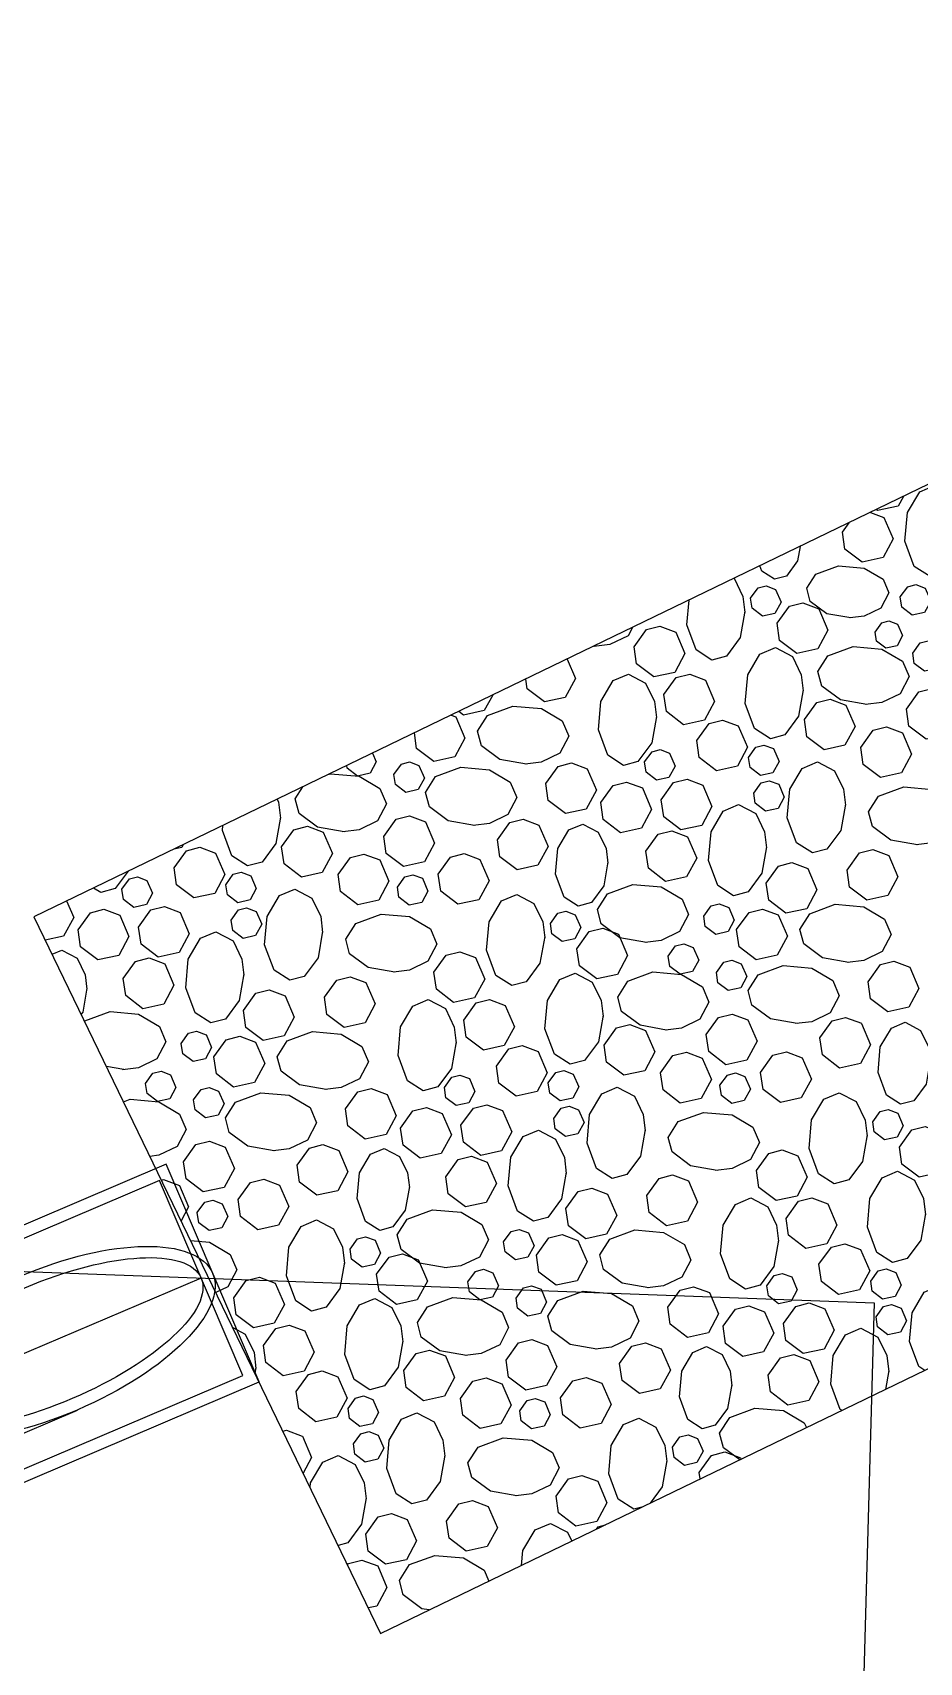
# Model space of a CAD drawing. Header units: inches. Extents: x 3312 to 5850, y 7905 to 11961.
# Drawn here: x 5728.07 to 5739.2, y 11289.6 to 11310.08 of the extents above; entities that cross this region are included whole.
import ezdxf

# ---------------------------------------------------------------- set-up
doc = ezdxf.new("R2010")
doc.units = ezdxf.units.IN
doc.header["$LTSCALE"] = 80
doc.header["$MEASUREMENT"] = 0
doc.linetypes.add('CENTER2', pattern=[1.125, 0.75, -0.125, 0.125, -0.125])
doc.linetypes.add('PHANTOM2', pattern=[1.25, 0.625, -0.125, 0.125, -0.125, 0.125, -0.125])
for name, color, linetype in [('BNDY', 7, 'PHANTOM2'), ('LOTLINE', 7, 'Continuous'), ('PAVING', 7, 'Continuous'), ('STORM', 250, 'Continuous'), ('STORM CL', 7, 'CENTER2'), ('STORM INLET', 250, 'Continuous')]:
    doc.layers.add(name, color=color, linetype=linetype)

# ---------------------------------------------------------------- blocks, each defined once
blk = doc.blocks.new('riprap2')
at = {"layer": 'PAVING', "color": 1, "flags": 128}
blk.add_lwpolyline([(5767.186, 11311.991), (5762.832, 11320.994), (5744.827, 11312.286), (5749.181, 11303.284)], close=True, dxfattribs=at)
for points in [[(5755.747, 11317.567), (5755.681, 11317.446), (5755.419, 11317.389), (5755.403, 11317.401)], [(5756.494, 11317.177), (5756.436, 11316.844), (5756.263, 11316.61), (5756.08, 11316.562), (5755.883, 11316.688), (5755.765, 11317.006), (5755.797, 11317.364), (5755.951, 11317.625), (5756.144, 11317.707), (5756.358, 11317.594), (5756.47, 11317.363), (5756.494, 11317.162)], [(5755.333, 11317.367), (5755.501, 11317.304)], [(5755.501, 11317.304), (5755.617, 11317.036), (5755.49, 11316.799), (5755.227, 11316.741), (5755.01, 11316.906), (5754.98, 11317.12), (5755.064, 11317.237)], [(5754.448, 11316.939), (5754.416, 11316.756), (5754.276, 11316.567), (5754.128, 11316.528), (5753.968, 11316.63), (5753.944, 11316.695)], [(5753.621, 11316.539), (5753.731, 11316.312), (5753.756, 11316.111)], [(5755.086, 11316.04), (5754.786, 11316.093), (5754.577, 11316.248), (5754.533, 11316.413), (5754.647, 11316.591), (5754.932, 11316.697), (5755.255, 11316.668), (5755.49, 11316.529), (5755.564, 11316.356), (5755.462, 11316.163), (5755.254, 11316.062), (5755.073, 11316.04)], [(5754.141, 11316.4), (5754.21, 11316.239), (5754.133, 11316.097), (5753.976, 11316.063), (5753.846, 11316.162), (5753.827, 11316.29), (5753.92, 11316.419), (5754.022, 11316.445), (5754.141, 11316.4)], [(5756.02, 11316.414), (5756.089, 11316.253), (5756.013, 11316.111), (5755.855, 11316.077), (5755.725, 11316.176), (5755.707, 11316.304), (5755.8, 11316.433), (5755.901, 11316.459), (5756.02, 11316.414)], [(5753.755, 11316.126), (5753.697, 11315.793), (5753.524, 11315.56), (5753.341, 11315.511), (5753.144, 11315.638), (5753.026, 11315.955), (5753.054, 11316.264)], [(5754.683, 11316.157), (5754.798, 11315.888), (5754.67, 11315.652), (5754.408, 11315.594), (5754.191, 11315.759), (5754.161, 11315.973), (5754.316, 11316.188), (5754.484, 11316.231), (5754.682, 11316.157)], [(5752.346, 11315.922), (5752.29, 11315.816), (5752.059, 11315.705), (5751.857, 11315.68)], [(5752.887, 11315.862), (5753.002, 11315.594), (5752.875, 11315.357), (5752.613, 11315.3), (5752.396, 11315.465), (5752.365, 11315.678), (5752.52, 11315.894), (5752.689, 11315.937), (5752.887, 11315.862)], [(5755.672, 11315.963), (5755.734, 11315.818), (5755.666, 11315.691), (5755.524, 11315.66), (5755.407, 11315.749), (5755.39, 11315.864), (5755.474, 11315.98), (5755.565, 11316.004), (5755.672, 11315.963)], [(5751.872, 11315.68), (5751.853, 11315.684)], [(5756.177, 11315.707), (5756.246, 11315.546), (5756.17, 11315.404), (5756.012, 11315.37), (5755.882, 11315.468), (5755.864, 11315.597), (5755.957, 11315.726), (5756.058, 11315.752), (5756.177, 11315.707)], [(5751.522, 11315.524), (5751.627, 11315.279), (5751.5, 11315.043), (5751.237, 11314.985), (5751.02, 11315.15), (5751.003, 11315.273)], [(5754.489, 11315.138), (5754.43, 11314.805), (5754.258, 11314.572), (5754.075, 11314.524), (5753.877, 11314.65), (5753.759, 11314.967), (5753.791, 11315.326), (5753.945, 11315.587), (5754.138, 11315.669), (5754.353, 11315.556), (5754.464, 11315.325), (5754.489, 11315.123)], [(5755.287, 11314.953), (5754.954, 11315.011), (5754.721, 11315.184), (5754.672, 11315.367), (5754.799, 11315.564), (5755.116, 11315.682), (5755.474, 11315.65), (5755.736, 11315.496), (5755.817, 11315.303), (5755.705, 11315.089), (5755.474, 11314.977), (5755.272, 11314.952)], [(5752.644, 11314.804), (5752.586, 11314.471), (5752.413, 11314.238), (5752.23, 11314.189), (5752.033, 11314.316), (5751.915, 11314.633), (5751.946, 11314.992), (5752.101, 11315.253), (5752.294, 11315.335), (5752.508, 11315.222), (5752.62, 11314.991), (5752.644, 11314.789)], [(5753.26, 11315.261), (5753.375, 11314.993), (5753.248, 11314.757), (5752.985, 11314.699), (5752.769, 11314.864), (5752.738, 11315.077), (5752.893, 11315.293), (5753.062, 11315.336), (5753.26, 11315.261)], [(5750.588, 11315.072), (5750.483, 11314.878), (5750.221, 11314.82), (5750.161, 11314.866)], [(5756.307, 11315.079), (5756.423, 11314.811), (5756.295, 11314.574), (5756.033, 11314.517), (5755.816, 11314.682), (5755.785, 11314.895), (5755.941, 11315.111), (5756.109, 11315.154), (5756.307, 11315.079)], [(5751.012, 11314.204), (5750.679, 11314.262), (5750.446, 11314.435), (5750.397, 11314.618), (5750.524, 11314.815), (5750.841, 11314.933), (5751.2, 11314.901), (5751.461, 11314.747), (5751.543, 11314.554), (5751.43, 11314.34), (5751.199, 11314.228), (5750.997, 11314.204)], [(5755.024, 11314.947), (5755.139, 11314.679), (5755.012, 11314.442), (5754.749, 11314.384), (5754.532, 11314.549), (5754.502, 11314.763), (5754.657, 11314.978), (5754.825, 11315.021), (5755.024, 11314.947)], [(5750.124, 11314.799), (5750.24, 11314.531), (5750.113, 11314.294), (5749.85, 11314.237), (5749.633, 11314.402), (5749.605, 11314.597)], [(5750.068, 11314.82), (5750.124, 11314.799)], [(5753.673, 11314.684), (5753.788, 11314.416), (5753.661, 11314.179), (5753.398, 11314.121), (5753.181, 11314.286), (5753.151, 11314.5), (5753.306, 11314.716), (5753.474, 11314.758), (5753.673, 11314.684)], [(5755.733, 11314.599), (5755.848, 11314.33), (5755.721, 11314.094), (5755.458, 11314.036), (5755.242, 11314.201), (5755.211, 11314.415), (5755.366, 11314.63), (5755.535, 11314.673), (5755.733, 11314.598)], [(5749.078, 11314.342), (5749.126, 11314.231), (5749.049, 11314.089), (5748.892, 11314.054), (5748.762, 11314.153), (5748.757, 11314.187)], [(5752.809, 11314.341), (5752.879, 11314.18), (5752.802, 11314.038), (5752.645, 11314.004), (5752.515, 11314.103), (5752.496, 11314.231), (5752.59, 11314.36), (5752.69, 11314.386), (5752.809, 11314.341)], [(5754.114, 11314.399), (5754.184, 11314.238), (5754.107, 11314.096), (5753.95, 11314.062), (5753.82, 11314.161), (5753.801, 11314.289), (5753.894, 11314.418), (5753.995, 11314.444), (5754.114, 11314.399)], [(5748.52, 11314.072), (5748.552, 11314.084), (5748.911, 11314.052), (5749.172, 11313.898), (5749.254, 11313.705), (5749.141, 11313.49), (5748.91, 11313.379), (5748.708, 11313.354)], [(5749.661, 11314.187), (5749.73, 11314.026), (5749.654, 11313.884), (5749.496, 11313.849), (5749.366, 11313.948), (5749.348, 11314.076), (5749.441, 11314.205), (5749.542, 11314.231), (5749.661, 11314.187)], [(5750.36, 11313.435), (5750.027, 11313.494), (5749.794, 11313.666), (5749.746, 11313.849), (5749.872, 11314.047), (5750.189, 11314.164), (5750.548, 11314.132), (5750.809, 11313.978), (5750.891, 11313.785), (5750.778, 11313.571), (5750.547, 11313.459), (5750.345, 11313.435)], [(5751.776, 11314.145), (5751.891, 11313.877), (5751.763, 11313.64), (5751.501, 11313.582), (5751.284, 11313.747), (5751.254, 11313.961), (5751.409, 11314.176), (5751.577, 11314.219), (5751.775, 11314.145)], [(5755.017, 11313.703), (5754.959, 11313.37), (5754.786, 11313.137), (5754.603, 11313.088), (5754.405, 11313.215), (5754.288, 11313.531), (5754.319, 11313.89), (5754.474, 11314.151), (5754.667, 11314.233), (5754.881, 11314.12), (5754.992, 11313.889), (5755.017, 11313.688)], [(5748.723, 11313.354), (5748.39, 11313.413), (5748.157, 11313.586), (5748.109, 11313.769), (5748.205, 11313.92)], [(5752.468, 11313.905), (5752.584, 11313.636), (5752.456, 11313.399), (5752.194, 11313.342), (5751.977, 11313.507), (5751.946, 11313.721), (5752.101, 11313.936), (5752.27, 11313.979), (5752.468, 11313.905)], [(5753.227, 11313.94), (5753.342, 11313.672), (5753.215, 11313.435), (5752.952, 11313.378), (5752.736, 11313.543), (5752.705, 11313.756), (5752.86, 11313.972), (5753.029, 11314.015), (5753.226, 11313.94)], [(5754.181, 11313.951), (5754.25, 11313.79), (5754.174, 11313.648), (5754.016, 11313.614), (5753.886, 11313.712), (5753.868, 11313.841), (5753.961, 11313.97), (5754.062, 11313.996), (5754.181, 11313.951)], [(5755.921, 11313.19), (5755.588, 11313.248), (5755.356, 11313.421), (5755.307, 11313.604), (5755.434, 11313.801), (5755.75, 11313.919), (5756.109, 11313.887), (5756.37, 11313.733), (5756.452, 11313.54), (5756.339, 11313.326), (5756.108, 11313.214), (5755.906, 11313.19)], [(5747.883, 11313.763), (5747.9, 11313.727), (5747.925, 11313.525)], [(5754.028, 11313.166), (5753.969, 11312.833), (5753.796, 11312.6), (5753.614, 11312.551), (5753.416, 11312.678), (5753.298, 11312.995), (5753.33, 11313.353), (5753.484, 11313.615), (5753.677, 11313.697), (5753.892, 11313.584), (5754.003, 11313.353), (5754.028, 11313.151)], [(5747.925, 11313.54), (5747.866, 11313.207), (5747.694, 11312.974), (5747.511, 11312.925), (5747.313, 11313.052), (5747.196, 11313.369), (5747.201, 11313.434)], [(5749.743, 11313.481), (5749.859, 11313.213), (5749.731, 11312.976), (5749.469, 11312.918), (5749.252, 11313.083), (5749.222, 11313.297), (5749.377, 11313.513), (5749.545, 11313.555), (5749.743, 11313.481)], [(5751.169, 11313.439), (5751.285, 11313.171), (5751.157, 11312.934), (5750.895, 11312.876), (5750.678, 11313.041), (5750.648, 11313.255), (5750.803, 11313.47), (5750.971, 11313.513), (5751.169, 11313.439)], [(5752.034, 11312.975), (5751.982, 11312.675), (5751.827, 11312.465), (5751.662, 11312.422), (5751.484, 11312.535), (5751.378, 11312.82), (5751.406, 11313.143), (5751.546, 11313.378), (5751.719, 11313.452), (5751.912, 11313.35), (5752.013, 11313.143), (5752.035, 11312.961)], [(5748.46, 11313.349), (5748.575, 11313.08), (5748.448, 11312.844), (5748.186, 11312.786), (5747.969, 11312.951), (5747.938, 11313.165), (5748.093, 11313.38), (5748.261, 11313.423), (5748.46, 11313.349)], [(5753.034, 11313.293), (5753.15, 11313.025), (5753.023, 11312.788), (5752.76, 11312.731), (5752.543, 11312.896), (5752.513, 11313.109), (5752.668, 11313.325), (5752.836, 11313.367), (5753.034, 11313.293)], [(5746.703, 11313.193), (5746.684, 11313.158), (5746.586, 11313.137)], [(5747.109, 11313.086), (5747.224, 11312.817), (5747.097, 11312.581), (5746.834, 11312.523), (5746.618, 11312.688), (5746.587, 11312.902), (5746.742, 11313.117), (5746.911, 11313.16), (5747.108, 11313.086)], [(5749.169, 11313), (5749.285, 11312.732), (5749.157, 11312.495), (5748.895, 11312.438), (5748.678, 11312.603), (5748.647, 11312.816), (5748.802, 11313.032), (5748.971, 11313.075), (5749.169, 11313)], [(5750.426, 11313.006), (5750.542, 11312.737), (5750.414, 11312.501), (5750.151, 11312.443), (5749.935, 11312.608), (5749.904, 11312.822), (5750.059, 11313.037), (5750.228, 11313.08), (5750.426, 11313.006)], [(5755.561, 11313.057), (5755.676, 11312.789), (5755.549, 11312.552), (5755.286, 11312.495), (5755.07, 11312.66), (5755.039, 11312.873), (5755.194, 11313.089), (5755.362, 11313.131), (5755.561, 11313.057)], [(5746.012, 11312.859), (5745.849, 11312.64), (5745.666, 11312.591), (5745.577, 11312.648)], [(5747.55, 11312.801), (5747.62, 11312.64), (5747.543, 11312.498), (5747.386, 11312.463), (5747.256, 11312.562), (5747.237, 11312.69), (5747.331, 11312.82), (5747.431, 11312.846), (5747.55, 11312.801)], [(5754.545, 11312.893), (5754.66, 11312.624), (5754.533, 11312.388), (5754.27, 11312.33), (5754.054, 11312.495), (5754.023, 11312.708), (5754.178, 11312.924), (5754.346, 11312.967), (5754.544, 11312.893)], [(5746.246, 11312.743), (5746.315, 11312.582), (5746.239, 11312.44), (5746.081, 11312.405), (5745.951, 11312.504), (5745.933, 11312.632), (5746.026, 11312.762), (5746.127, 11312.788), (5746.245, 11312.743)], [(5748.453, 11312.104), (5748.395, 11311.771), (5748.222, 11311.538), (5748.039, 11311.49), (5747.842, 11311.616), (5747.724, 11311.933), (5747.756, 11312.292), (5747.91, 11312.553), (5748.103, 11312.635), (5748.317, 11312.522), (5748.429, 11312.291), (5748.453, 11312.089)], [(5749.706, 11312.771), (5749.775, 11312.61), (5749.699, 11312.468), (5749.541, 11312.433), (5749.411, 11312.532), (5749.393, 11312.66), (5749.486, 11312.789), (5749.587, 11312.815), (5749.706, 11312.771)], [(5752.518, 11311.965), (5752.185, 11312.023), (5751.952, 11312.196), (5751.903, 11312.379), (5752.03, 11312.576), (5752.347, 11312.694), (5752.706, 11312.663), (5752.967, 11312.508), (5753.049, 11312.315), (5752.936, 11312.101), (5752.705, 11311.989), (5752.503, 11311.964)], [(5745.238, 11312.485), (5745.328, 11312.278), (5745.2, 11312.042), (5744.97, 11311.991)], [(5746.663, 11312.342), (5746.778, 11312.074), (5746.651, 11311.837), (5746.388, 11311.78), (5746.172, 11311.944), (5746.141, 11312.158), (5746.296, 11312.373), (5746.465, 11312.416), (5746.663, 11312.342)], [(5751.241, 11312.037), (5751.182, 11311.704), (5751.01, 11311.471), (5750.827, 11311.423), (5750.629, 11311.549), (5750.512, 11311.866), (5750.543, 11312.225), (5750.698, 11312.486), (5750.89, 11312.568), (5751.105, 11312.455), (5751.216, 11312.223), (5751.241, 11312.022)], [(5753.553, 11312.404), (5753.622, 11312.242), (5753.546, 11312.101), (5753.389, 11312.066), (5753.258, 11312.165), (5753.24, 11312.293), (5753.333, 11312.423), (5753.434, 11312.448), (5753.553, 11312.404)], [(5755.061, 11311.714), (5754.728, 11311.772), (5754.495, 11311.945), (5754.447, 11312.128), (5754.573, 11312.325), (5754.89, 11312.443), (5755.249, 11312.411), (5755.51, 11312.257), (5755.592, 11312.064), (5755.479, 11311.85), (5755.248, 11311.738), (5755.046, 11311.713)], [(5745.904, 11312.306), (5746.02, 11312.038), (5745.893, 11311.801), (5745.63, 11311.744), (5745.413, 11311.909), (5745.382, 11312.122), (5745.538, 11312.338), (5745.706, 11312.381), (5745.904, 11312.306)], [(5747.617, 11312.353), (5747.687, 11312.192), (5747.61, 11312.05), (5747.453, 11312.015), (5747.323, 11312.114), (5747.304, 11312.243), (5747.397, 11312.372), (5747.498, 11312.397), (5747.617, 11312.353)], [(5749.358, 11311.591), (5749.025, 11311.65), (5748.792, 11311.823), (5748.743, 11312.006), (5748.87, 11312.203), (5749.186, 11312.321), (5749.545, 11312.289), (5749.807, 11312.135), (5749.888, 11311.942), (5749.775, 11311.728), (5749.544, 11311.616), (5749.343, 11311.592)], [(5751.626, 11312.312), (5751.695, 11312.15), (5751.619, 11312.009), (5751.461, 11311.974), (5751.331, 11312.073), (5751.313, 11312.201), (5751.406, 11312.33), (5751.507, 11312.356), (5751.626, 11312.311)], [(5754.174, 11312.309), (5754.289, 11312.041), (5754.162, 11311.804), (5753.899, 11311.746), (5753.683, 11311.911), (5753.652, 11312.125), (5753.807, 11312.34), (5753.975, 11312.383), (5754.174, 11312.309)], [(5747.464, 11311.568), (5747.405, 11311.235), (5747.233, 11311.002), (5747.05, 11310.953), (5746.852, 11311.079), (5746.735, 11311.396), (5746.766, 11311.755), (5746.92, 11312.016), (5747.113, 11312.098), (5747.328, 11311.985), (5747.439, 11311.754), (5747.464, 11311.553)], [(5752.168, 11312.068), (5752.283, 11311.8), (5752.156, 11311.563), (5751.894, 11311.506), (5751.677, 11311.671), (5751.646, 11311.884), (5751.801, 11312.1), (5751.97, 11312.143), (5752.168, 11312.068)], [(5745.055, 11311.816), (5745.177, 11311.867), (5745.37, 11311.766), (5745.47, 11311.558), (5745.493, 11311.376)], [(5750.372, 11311.774), (5750.488, 11311.505), (5750.36, 11311.269), (5750.098, 11311.211), (5749.881, 11311.376), (5749.85, 11311.589), (5750.006, 11311.805), (5750.174, 11311.848), (5750.372, 11311.774)], [(5753.106, 11311.902), (5753.175, 11311.741), (5753.098, 11311.599), (5752.941, 11311.564), (5752.811, 11311.663), (5752.792, 11311.791), (5752.886, 11311.92), (5752.987, 11311.946), (5753.105, 11311.902)], [(5746.471, 11311.695), (5746.586, 11311.427), (5746.459, 11311.19), (5746.196, 11311.132), (5745.98, 11311.297), (5745.949, 11311.511), (5746.104, 11311.726), (5746.273, 11311.769), (5746.471, 11311.695)], [(5752.773, 11310.864), (5752.439, 11310.923), (5752.207, 11311.095), (5752.158, 11311.278), (5752.284, 11311.476), (5752.601, 11311.593), (5752.96, 11311.562), (5753.221, 11311.407), (5753.303, 11311.215), (5753.19, 11311), (5752.959, 11310.889), (5752.757, 11310.864)], [(5753.71, 11311.696), (5753.78, 11311.535), (5753.703, 11311.393), (5753.546, 11311.359), (5753.416, 11311.458), (5753.397, 11311.586), (5753.49, 11311.715), (5753.591, 11311.741), (5753.71, 11311.696)], [(5754.41, 11310.945), (5754.077, 11311.003), (5753.843, 11311.176), (5753.795, 11311.359), (5753.921, 11311.556), (5754.238, 11311.674), (5754.597, 11311.642), (5754.858, 11311.488), (5754.94, 11311.295), (5754.827, 11311.081), (5754.596, 11310.969), (5754.394, 11310.944)], [(5755.825, 11311.655), (5755.941, 11311.386), (5755.813, 11311.15), (5755.55, 11311.092), (5755.334, 11311.257), (5755.303, 11311.47), (5755.458, 11311.686), (5755.626, 11311.729), (5755.825, 11311.654)], [(5745.493, 11311.39), (5745.44, 11311.09), (5745.419, 11311.063)], [(5748.997, 11311.459), (5749.113, 11311.191), (5748.985, 11310.954), (5748.723, 11310.896), (5748.506, 11311.061), (5748.475, 11311.275), (5748.63, 11311.49), (5748.799, 11311.533), (5748.997, 11311.459)], [(5751.974, 11311.05), (5751.915, 11310.716), (5751.743, 11310.483), (5751.56, 11310.435), (5751.363, 11310.561), (5751.245, 11310.878), (5751.276, 11311.237), (5751.431, 11311.498), (5751.623, 11311.58), (5751.838, 11311.467), (5751.95, 11311.236), (5751.974, 11311.035)], [(5747.981, 11311.294), (5748.096, 11311.026), (5747.969, 11310.789), (5747.706, 11310.732), (5747.49, 11310.897), (5747.459, 11311.11), (5747.614, 11311.326), (5747.782, 11311.369), (5747.981, 11311.294)], [(5750.129, 11310.715), (5750.071, 11310.382), (5749.898, 11310.149), (5749.715, 11310.101), (5749.518, 11310.227), (5749.4, 11310.544), (5749.432, 11310.903), (5749.586, 11311.164), (5749.779, 11311.246), (5749.994, 11311.133), (5750.105, 11310.902), (5750.13, 11310.7)], [(5750.745, 11311.173), (5750.861, 11310.904), (5750.734, 11310.668), (5750.471, 11310.61), (5750.254, 11310.775), (5750.224, 11310.989), (5750.379, 11311.204), (5750.547, 11311.247), (5750.745, 11311.173)], [(5745.463, 11310.973), (5745.466, 11310.978), (5745.783, 11311.096), (5746.142, 11311.064), (5746.403, 11310.91), (5746.485, 11310.717), (5746.372, 11310.502), (5746.141, 11310.391), (5745.939, 11310.366)], [(5753.792, 11310.991), (5753.908, 11310.722), (5753.781, 11310.486), (5753.518, 11310.428), (5753.302, 11310.593), (5753.271, 11310.806), (5753.426, 11311.022), (5753.594, 11311.065), (5753.792, 11310.991)], [(5755.219, 11310.948), (5755.334, 11310.68), (5755.207, 11310.444), (5754.944, 11310.386), (5754.728, 11310.551), (5754.697, 11310.764), (5754.852, 11310.98), (5755.02, 11311.023), (5755.219, 11310.949)], [(5746.989, 11310.806), (5747.059, 11310.644), (5746.982, 11310.502), (5746.825, 11310.468), (5746.695, 11310.567), (5746.676, 11310.695), (5746.769, 11310.824), (5746.87, 11310.85), (5746.989, 11310.805)], [(5747.61, 11310.711), (5747.726, 11310.442), (5747.598, 11310.206), (5747.335, 11310.148), (5747.119, 11310.313), (5747.088, 11310.527), (5747.243, 11310.742), (5747.412, 11310.785), (5747.61, 11310.711)], [(5748.498, 11310.115), (5748.164, 11310.174), (5747.931, 11310.346), (5747.883, 11310.529), (5748.009, 11310.727), (5748.326, 11310.844), (5748.685, 11310.813), (5748.946, 11310.658), (5749.028, 11310.465), (5748.915, 11310.251), (5748.684, 11310.14), (5748.483, 11310.115)], [(5752.509, 11310.858), (5752.625, 11310.59), (5752.497, 11310.353), (5752.235, 11310.296), (5752.018, 11310.461), (5751.987, 11310.674), (5752.143, 11310.89), (5752.311, 11310.933), (5752.509, 11310.858)], [(5756.084, 11310.484), (5756.031, 11310.185), (5755.876, 11309.975), (5755.711, 11309.931), (5755.533, 11310.045), (5755.427, 11310.33), (5755.456, 11310.653), (5755.595, 11310.888), (5755.768, 11310.962), (5755.961, 11310.86), (5756.062, 11310.652), (5756.084, 11310.471)], [(5751.158, 11310.595), (5751.274, 11310.327), (5751.146, 11310.09), (5750.884, 11310.033), (5750.667, 11310.198), (5750.636, 11310.411), (5750.792, 11310.627), (5750.96, 11310.67), (5751.158, 11310.595)], [(5753.218, 11310.51), (5753.334, 11310.242), (5753.206, 11310.005), (5752.944, 11309.947), (5752.727, 11310.112), (5752.697, 11310.326), (5752.852, 11310.542), (5753.02, 11310.584), (5753.218, 11310.51)], [(5754.475, 11310.515), (5754.591, 11310.247), (5754.463, 11310.011), (5754.201, 11309.953), (5753.984, 11310.118), (5753.953, 11310.331), (5754.108, 11310.547), (5754.277, 11310.59), (5754.475, 11310.515)], [(5745.954, 11310.367), (5745.737, 11310.405)], [(5746.542, 11310.303), (5746.611, 11310.142), (5746.534, 11310), (5746.377, 11309.966), (5746.247, 11310.065), (5746.229, 11310.193), (5746.322, 11310.322), (5746.423, 11310.348), (5746.542, 11310.303)], [(5750.295, 11310.253), (5750.364, 11310.092), (5750.288, 11309.95), (5750.13, 11309.915), (5750, 11310.014), (5749.982, 11310.142), (5750.075, 11310.272), (5750.176, 11310.297), (5750.295, 11310.253)], [(5751.6, 11310.311), (5751.669, 11310.149), (5751.593, 11310.008), (5751.435, 11309.973), (5751.305, 11310.072), (5751.286, 11310.2), (5751.38, 11310.33), (5751.481, 11310.355), (5751.6, 11310.31)], [(5753.755, 11310.28), (5753.825, 11310.119), (5753.748, 11309.977), (5753.591, 11309.943), (5753.461, 11310.042), (5753.442, 11310.17), (5753.535, 11310.299), (5753.636, 11310.325), (5753.755, 11310.28)], [(5745.951, 11309.963), (5746.037, 11309.995), (5746.396, 11309.963), (5746.657, 11309.809), (5746.739, 11309.616), (5746.626, 11309.402), (5746.395, 11309.29), (5746.283, 11309.277)], [(5747.146, 11310.098), (5747.216, 11309.937), (5747.139, 11309.795), (5746.982, 11309.761), (5746.852, 11309.86), (5746.833, 11309.988), (5746.926, 11310.117), (5747.027, 11310.143), (5747.146, 11310.098)], [(5747.846, 11309.346), (5747.512, 11309.405), (5747.28, 11309.577), (5747.231, 11309.76), (5747.358, 11309.958), (5747.675, 11310.076), (5748.033, 11310.044), (5748.294, 11309.89), (5748.376, 11309.697), (5748.264, 11309.482), (5748.032, 11309.371), (5747.831, 11309.346)], [(5749.261, 11310.056), (5749.377, 11309.788), (5749.249, 11309.551), (5748.986, 11309.494), (5748.77, 11309.659), (5748.739, 11309.872), (5748.894, 11310.088), (5749.063, 11310.131), (5749.261, 11310.056)], [(5752.503, 11309.614), (5752.444, 11309.281), (5752.271, 11309.048), (5752.088, 11308.999), (5751.891, 11309.126), (5751.773, 11309.443), (5751.805, 11309.801), (5751.959, 11310.063), (5752.152, 11310.145), (5752.367, 11310.032), (5752.478, 11309.801), (5752.503, 11309.599)], [(5755.29, 11309.547), (5755.232, 11309.214), (5755.059, 11308.981), (5754.876, 11308.932), (5754.678, 11309.059), (5754.561, 11309.376), (5754.592, 11309.734), (5754.747, 11309.995), (5754.94, 11310.077), (5755.154, 11309.965), (5755.266, 11309.733), (5755.29, 11309.532)], [(5749.953, 11309.816), (5750.069, 11309.548), (5749.941, 11309.311), (5749.679, 11309.254), (5749.462, 11309.418), (5749.432, 11309.632), (5749.587, 11309.848), (5749.755, 11309.89), (5749.953, 11309.816)], [(5750.712, 11309.852), (5750.828, 11309.583), (5750.7, 11309.347), (5750.438, 11309.289), (5750.221, 11309.454), (5750.19, 11309.667), (5750.346, 11309.883), (5750.514, 11309.926), (5750.712, 11309.852)], [(5751.666, 11309.862), (5751.736, 11309.702), (5751.659, 11309.559), (5751.502, 11309.525), (5751.372, 11309.624), (5751.354, 11309.752), (5751.447, 11309.881), (5751.547, 11309.907), (5751.666, 11309.862)], [(5753.407, 11309.101), (5753.074, 11309.16), (5752.841, 11309.332), (5752.792, 11309.515), (5752.919, 11309.713), (5753.236, 11309.83), (5753.594, 11309.799), (5753.856, 11309.644), (5753.938, 11309.452), (5753.825, 11309.237), (5753.594, 11309.126), (5753.392, 11309.101)], [(5755.675, 11309.821), (5755.744, 11309.66), (5755.668, 11309.518), (5755.51, 11309.484), (5755.38, 11309.583), (5755.362, 11309.711), (5755.455, 11309.84), (5755.556, 11309.866), (5755.675, 11309.821)], [(5751.513, 11309.077), (5751.454, 11308.744), (5751.282, 11308.511), (5751.099, 11308.463), (5750.901, 11308.589), (5750.784, 11308.906), (5750.815, 11309.265), (5750.97, 11309.526), (5751.163, 11309.608), (5751.377, 11309.495), (5751.488, 11309.264), (5751.513, 11309.062)], [(5756.217, 11309.578), (5756.333, 11309.31), (5756.205, 11309.073), (5755.942, 11309.015), (5755.726, 11309.18), (5755.695, 11309.394), (5755.85, 11309.61), (5756.019, 11309.652), (5756.217, 11309.578)], [(5747.229, 11309.392), (5747.344, 11309.124), (5747.217, 11308.887), (5746.954, 11308.83), (5746.738, 11308.995), (5746.707, 11309.208), (5746.862, 11309.424), (5747.031, 11309.467), (5747.229, 11309.392)], [(5748.655, 11309.35), (5748.77, 11309.082), (5748.643, 11308.845), (5748.38, 11308.788), (5748.164, 11308.953), (5748.133, 11309.166), (5748.288, 11309.382), (5748.457, 11309.424), (5748.655, 11309.35)], [(5749.542, 11308.9), (5749.489, 11308.6), (5749.334, 11308.39), (5749.169, 11308.347), (5748.991, 11308.46), (5748.885, 11308.746), (5748.914, 11309.068), (5749.053, 11309.303), (5749.226, 11309.377), (5749.419, 11309.276), (5749.52, 11309.068), (5749.542, 11308.886)], [(5754.421, 11309.283), (5754.537, 11309.015), (5754.41, 11308.778), (5754.147, 11308.721), (5753.93, 11308.886), (5753.9, 11309.099), (5754.055, 11309.315), (5754.223, 11309.357), (5754.421, 11309.283)], [(5750.52, 11309.205), (5750.636, 11308.936), (5750.508, 11308.699), (5750.245, 11308.642), (5750.029, 11308.807), (5749.998, 11309.021), (5750.153, 11309.236), (5750.322, 11309.279), (5750.52, 11309.205)], [(5746.427, 11308.978), (5746.456, 11308.986), (5746.654, 11308.912)], [(5747.911, 11308.917), (5748.027, 11308.649), (5747.899, 11308.412), (5747.637, 11308.355), (5747.42, 11308.52), (5747.39, 11308.733), (5747.545, 11308.949), (5747.713, 11308.991), (5747.911, 11308.917)], [(5753.046, 11308.969), (5753.162, 11308.7), (5753.034, 11308.463), (5752.772, 11308.406), (5752.555, 11308.571), (5752.524, 11308.784), (5752.679, 11309), (5752.848, 11309.043), (5753.046, 11308.969)], [(5756.023, 11308.559), (5755.965, 11308.226), (5755.792, 11307.993), (5755.609, 11307.945), (5755.412, 11308.071), (5755.294, 11308.388), (5755.326, 11308.746), (5755.48, 11309.008), (5755.673, 11309.09), (5755.887, 11308.977), (5755.999, 11308.746), (5756.023, 11308.544)], [(5746.655, 11308.912), (5746.77, 11308.643), (5746.675, 11308.467)], [(5747.191, 11308.682), (5747.261, 11308.521), (5747.185, 11308.379), (5747.027, 11308.344), (5746.897, 11308.443), (5746.878, 11308.572), (5746.972, 11308.701), (5747.072, 11308.727), (5747.191, 11308.682)], [(5752.03, 11308.804), (5752.146, 11308.536), (5752.018, 11308.299), (5751.756, 11308.242), (5751.539, 11308.406), (5751.508, 11308.62), (5751.663, 11308.835), (5751.832, 11308.878), (5752.03, 11308.804)], [(5754.179, 11308.225), (5754.12, 11307.892), (5753.947, 11307.659), (5753.765, 11307.61), (5753.567, 11307.737), (5753.45, 11308.054), (5753.481, 11308.412), (5753.636, 11308.674), (5753.828, 11308.756), (5754.043, 11308.643), (5754.154, 11308.412), (5754.179, 11308.21)], [(5754.795, 11308.682), (5754.91, 11308.414), (5754.783, 11308.178), (5754.52, 11308.12), (5754.303, 11308.285), (5754.273, 11308.498), (5754.428, 11308.714), (5754.596, 11308.757), (5754.795, 11308.682)], [(5750.004, 11307.876), (5749.671, 11307.935), (5749.437, 11308.107), (5749.389, 11308.29), (5749.515, 11308.488), (5749.833, 11308.605), (5750.191, 11308.574), (5750.452, 11308.419), (5750.534, 11308.227), (5750.421, 11308.012), (5750.19, 11307.9), (5749.989, 11307.876)], [(5748.726, 11307.948), (5748.668, 11307.616), (5748.495, 11307.382), (5748.312, 11307.334), (5748.115, 11307.461), (5747.997, 11307.777), (5748.029, 11308.136), (5748.183, 11308.397), (5748.376, 11308.479), (5748.59, 11308.366), (5748.702, 11308.135), (5748.726, 11307.933)], [(5751.038, 11308.315), (5751.108, 11308.154), (5751.031, 11308.012), (5750.874, 11307.978), (5750.744, 11308.077), (5750.725, 11308.204), (5750.819, 11308.334), (5750.919, 11308.36), (5751.038, 11308.315)], [(5752.547, 11307.625), (5752.214, 11307.684), (5751.981, 11307.856), (5751.932, 11308.039), (5752.059, 11308.236), (5752.375, 11308.354), (5752.734, 11308.322), (5752.995, 11308.168), (5753.077, 11307.975), (5752.964, 11307.761), (5752.733, 11307.649), (5752.532, 11307.625)], [(5746.793, 11308.221), (5747.031, 11308.201), (5747.292, 11308.046), (5747.374, 11307.853), (5747.261, 11307.639), (5747.11, 11307.566)], [(5749.111, 11308.223), (5749.181, 11308.062), (5749.104, 11307.92), (5748.947, 11307.885), (5748.817, 11307.984), (5748.798, 11308.112), (5748.891, 11308.242), (5748.992, 11308.268), (5749.111, 11308.223)], [(5751.659, 11308.22), (5751.775, 11307.952), (5751.647, 11307.715), (5751.385, 11307.658), (5751.168, 11307.823), (5751.137, 11308.036), (5751.293, 11308.252), (5751.461, 11308.295), (5751.659, 11308.22)], [(5755.207, 11308.105), (5755.323, 11307.837), (5755.195, 11307.6), (5754.933, 11307.543), (5754.716, 11307.707), (5754.685, 11307.921), (5754.841, 11308.137), (5755.009, 11308.179), (5755.207, 11308.105)], [(5749.653, 11307.98), (5749.769, 11307.711), (5749.641, 11307.475), (5749.379, 11307.417), (5749.162, 11307.582), (5749.131, 11307.795), (5749.287, 11308.011), (5749.455, 11308.054), (5749.653, 11307.979)], [(5747.858, 11307.685), (5747.973, 11307.417), (5747.846, 11307.18), (5747.583, 11307.122), (5747.367, 11307.287), (5747.336, 11307.501), (5747.491, 11307.716), (5747.659, 11307.759), (5747.857, 11307.685)], [(5750.591, 11307.813), (5750.66, 11307.652), (5750.584, 11307.51), (5750.426, 11307.475), (5750.296, 11307.574), (5750.278, 11307.702), (5750.371, 11307.832), (5750.472, 11307.858), (5750.591, 11307.813)], [(5754.344, 11307.762), (5754.413, 11307.601), (5754.337, 11307.459), (5754.179, 11307.425), (5754.05, 11307.524), (5754.031, 11307.652), (5754.124, 11307.781), (5754.225, 11307.807), (5754.344, 11307.762)], [(5755.649, 11307.82), (5755.718, 11307.659), (5755.642, 11307.517), (5755.484, 11307.483), (5755.354, 11307.582), (5755.336, 11307.71), (5755.429, 11307.839), (5755.53, 11307.865), (5755.649, 11307.82)], [(5750.258, 11306.776), (5749.925, 11306.834), (5749.692, 11307.007), (5749.643, 11307.19), (5749.77, 11307.387), (5750.087, 11307.505), (5750.445, 11307.473), (5750.707, 11307.319), (5750.788, 11307.126), (5750.676, 11306.911), (5750.444, 11306.8), (5750.243, 11306.775)], [(5751.196, 11307.608), (5751.265, 11307.447), (5751.188, 11307.304), (5751.031, 11307.27), (5750.901, 11307.369), (5750.883, 11307.497), (5750.976, 11307.626), (5751.077, 11307.652), (5751.195, 11307.608)], [(5751.895, 11306.856), (5751.562, 11306.915), (5751.329, 11307.087), (5751.28, 11307.27), (5751.407, 11307.468), (5751.724, 11307.585), (5752.082, 11307.554), (5752.344, 11307.399), (5752.425, 11307.206), (5752.313, 11306.992), (5752.081, 11306.881), (5751.88, 11306.856)], [(5753.31, 11307.566), (5753.426, 11307.298), (5753.298, 11307.061), (5753.036, 11307.003), (5752.819, 11307.168), (5752.789, 11307.382), (5752.943, 11307.597), (5753.112, 11307.64), (5753.31, 11307.566)], [(5756.014, 11306.588), (5755.94, 11306.636), (5755.822, 11306.952), (5755.854, 11307.311), (5756.008, 11307.572), (5756.201, 11307.654), (5756.415, 11307.541), (5756.527, 11307.31), (5756.552, 11307.109)], [(5749.459, 11306.961), (5749.401, 11306.628), (5749.228, 11306.395), (5749.045, 11306.346), (5748.848, 11306.473), (5748.73, 11306.79), (5748.762, 11307.148), (5748.916, 11307.41), (5749.109, 11307.491), (5749.323, 11307.379), (5749.435, 11307.147), (5749.46, 11306.946)], [(5754.003, 11307.325), (5754.118, 11307.057), (5753.991, 11306.821), (5753.728, 11306.763), (5753.512, 11306.928), (5753.481, 11307.142), (5753.636, 11307.357), (5753.804, 11307.4), (5754.003, 11307.325)], [(5754.761, 11307.361), (5754.877, 11307.093), (5754.749, 11306.856), (5754.487, 11306.799), (5754.27, 11306.964), (5754.239, 11307.177), (5754.395, 11307.393), (5754.563, 11307.436), (5754.761, 11307.361)], [(5755.716, 11307.372), (5755.785, 11307.211), (5755.708, 11307.069), (5755.551, 11307.035), (5755.421, 11307.134), (5755.403, 11307.262), (5755.496, 11307.391), (5755.597, 11307.417), (5755.716, 11307.372)], [(5747.323, 11307.127), (5747.479, 11307.044), (5747.591, 11306.813), (5747.615, 11306.612)], [(5748.231, 11307.084), (5748.346, 11306.816), (5748.219, 11306.579), (5747.956, 11306.522), (5747.74, 11306.687), (5747.709, 11306.9), (5747.864, 11307.116), (5748.032, 11307.158), (5748.231, 11307.084)], [(5754.973, 11306.085), (5754.951, 11306.099), (5754.833, 11306.416), (5754.865, 11306.774), (5755.019, 11307.036), (5755.212, 11307.118), (5755.426, 11307.005), (5755.538, 11306.774), (5755.562, 11306.572)], [(5751.278, 11306.902), (5751.393, 11306.633), (5751.266, 11306.397), (5751.003, 11306.339), (5750.787, 11306.504), (5750.756, 11306.718), (5750.911, 11306.933), (5751.08, 11306.976), (5751.278, 11306.902)], [(5752.704, 11306.86), (5752.82, 11306.591), (5752.692, 11306.355), (5752.43, 11306.298), (5752.213, 11306.462), (5752.182, 11306.676), (5752.337, 11306.891), (5752.506, 11306.934), (5752.704, 11306.86)], [(5753.591, 11306.409), (5753.538, 11306.11), (5753.383, 11305.9), (5753.218, 11305.856), (5753.04, 11305.97), (5752.934, 11306.255), (5752.963, 11306.578), (5753.102, 11306.813), (5753.275, 11306.887), (5753.468, 11306.786), (5753.569, 11306.577), (5753.591, 11306.396)], [(5749.994, 11306.77), (5750.11, 11306.501), (5749.983, 11306.265), (5749.72, 11306.207), (5749.503, 11306.372), (5749.473, 11306.586), (5749.628, 11306.801), (5749.796, 11306.844), (5749.994, 11306.77)], [(5754.569, 11306.714), (5754.685, 11306.446), (5754.557, 11306.209), (5754.295, 11306.152), (5754.078, 11306.317), (5754.047, 11306.53), (5754.203, 11306.746), (5754.371, 11306.788), (5754.569, 11306.714)], [(5747.615, 11306.627), (5747.601, 11306.55)], [(5748.643, 11306.507), (5748.759, 11306.238), (5748.632, 11306.002), (5748.369, 11305.944), (5748.152, 11306.109), (5748.122, 11306.323), (5748.277, 11306.538), (5748.445, 11306.581), (5748.643, 11306.507)], [(5750.704, 11306.422), (5750.819, 11306.153), (5750.692, 11305.916), (5750.429, 11305.859), (5750.213, 11306.024), (5750.182, 11306.237), (5750.337, 11306.453), (5750.506, 11306.496), (5750.703, 11306.421)], [(5751.96, 11306.427), (5752.076, 11306.158), (5751.949, 11305.922), (5751.686, 11305.864), (5751.469, 11306.029), (5751.439, 11306.243), (5751.594, 11306.458), (5751.762, 11306.501), (5751.96, 11306.427)], [(5755.562, 11306.587), (5755.521, 11306.349)], [(5749.085, 11306.222), (5749.154, 11306.061), (5749.078, 11305.919), (5748.92, 11305.884), (5748.79, 11305.983), (5748.772, 11306.111), (5748.865, 11306.241), (5748.966, 11306.267), (5749.085, 11306.222)], [(5751.241, 11306.192), (5751.31, 11306.031), (5751.234, 11305.889), (5751.076, 11305.854), (5750.946, 11305.953), (5750.928, 11306.081), (5751.021, 11306.21), (5751.122, 11306.236), (5751.241, 11306.192)], [(5753.692, 11305.465), (5753.487, 11305.617), (5753.438, 11305.8), (5753.565, 11305.997), (5753.882, 11306.115), (5754.24, 11306.083), (5754.501, 11305.929), (5754.527, 11305.869)], [(5749.988, 11305.525), (5749.929, 11305.192), (5749.757, 11304.959), (5749.574, 11304.911), (5749.376, 11305.037), (5749.259, 11305.354), (5749.29, 11305.713), (5749.445, 11305.974), (5749.637, 11306.056), (5749.852, 11305.943), (5749.963, 11305.712), (5749.988, 11305.51)], [(5752.463, 11304.871), (5752.361, 11304.844), (5752.164, 11304.97), (5752.046, 11305.287), (5752.078, 11305.646), (5752.232, 11305.907), (5752.425, 11305.989), (5752.639, 11305.876), (5752.751, 11305.645), (5752.776, 11305.443)], [(5747.952, 11305.825), (5747.999, 11305.837), (5748.197, 11305.763)], [(5748.198, 11305.763), (5748.313, 11305.495), (5748.207, 11305.298)], [(5749.152, 11305.774), (5749.221, 11305.613), (5749.145, 11305.471), (5748.987, 11305.436), (5748.857, 11305.535), (5748.839, 11305.664), (5748.932, 11305.793), (5749.033, 11305.819), (5749.152, 11305.774)], [(5750.892, 11305.013), (5750.559, 11305.071), (5750.326, 11305.243), (5750.278, 11305.427), (5750.404, 11305.624), (5750.721, 11305.742), (5751.08, 11305.71), (5751.341, 11305.556), (5751.423, 11305.363), (5751.31, 11305.148), (5751.079, 11305.037), (5750.877, 11305.012)], [(5753.16, 11305.733), (5753.23, 11305.572), (5753.153, 11305.43), (5752.996, 11305.395), (5752.866, 11305.494), (5752.847, 11305.622), (5752.94, 11305.752), (5753.041, 11305.777), (5753.16, 11305.733)], [(5748.295, 11305.116), (5748.301, 11305.176), (5748.455, 11305.437), (5748.648, 11305.519), (5748.862, 11305.406), (5748.974, 11305.175), (5748.999, 11304.974)], [(5752.775, 11305.458), (5752.717, 11305.125), (5752.565, 11304.92)], [(5753.193, 11305.224), (5753.181, 11305.305), (5753.336, 11305.521), (5753.504, 11305.564), (5753.702, 11305.489)], [(5753.702, 11305.489), (5753.709, 11305.473)], [(5751.907, 11305.195), (5752.022, 11304.926), (5751.895, 11304.69), (5751.632, 11304.632), (5751.416, 11304.797), (5751.385, 11305.01), (5751.54, 11305.226), (5751.709, 11305.269), (5751.907, 11305.195)], [(5748.999, 11304.989), (5748.94, 11304.656), (5748.767, 11304.423), (5748.646, 11304.39)], [(5750.532, 11304.88), (5750.647, 11304.612), (5750.52, 11304.375), (5750.257, 11304.317), (5750.04, 11304.482), (5750.01, 11304.696), (5750.165, 11304.911), (5750.333, 11304.954), (5750.532, 11304.88)], [(5749.515, 11304.715), (5749.631, 11304.447), (5749.504, 11304.21), (5749.241, 11304.153), (5749.024, 11304.318), (5748.994, 11304.531), (5749.149, 11304.747), (5749.317, 11304.79), (5749.515, 11304.715)], [(5750.95, 11304.139), (5750.967, 11304.324), (5751.121, 11304.585), (5751.314, 11304.667), (5751.528, 11304.554), (5751.581, 11304.444)], [(5751.891, 11304.594), (5751.913, 11304.625), (5752.003, 11304.648)], [(5749.791, 11303.579), (5749.699, 11303.595), (5749.466, 11303.767), (5749.417, 11303.95), (5749.544, 11304.148), (5749.861, 11304.265), (5750.22, 11304.234), (5750.481, 11304.08), (5750.54, 11303.94)], [(5748.765, 11304.145), (5748.778, 11304.163), (5748.946, 11304.206), (5749.144, 11304.132)], [(5749.144, 11304.132), (5749.26, 11303.863), (5749.133, 11303.627), (5749.027, 11303.604)]]:
    blk.add_lwpolyline(points, dxfattribs=at)

msp = doc.modelspace()

# ---------------------------------------------------------------- linework, layer by layer
at = {"layer": 'BNDY'}
for p, q in [((4098.916, 11354.883), (5738.635, 11294.119)), ((5738.635, 11294.119), (5677.214, 9103.615))]:
    msp.add_line(p, q, dxfattribs=at)
at = {"layer": 'LOTLINE'}
for p, q in [((5685.702, 11296.081), (5738.635, 11294.119)), ((5738.635, 11294.119), (5738.175, 11277.72))]:
    msp.add_line(p, q, dxfattribs=at)
at = {"layer": 'STORM', "color": 5}
msp.add_line((5728.627, 11292.77), (5683.983, 11273.734), dxfattribs=at)
at = {"layer": 'STORM CL', "color": 5, "flags": 128}
msp.add_lwpolyline([(5730.182, 11294.432), (5683.623, 11274.579), (5683.623, 11274.579, 0.141596), (5654.26, 11250.621), (5654.261, 11250.621), (5605.736, 11180.463), (5605.736, 11180.463, 0.14613), (5593.639, 11143.324), (5591.796, 11068.636), (5591.795, 11068.636, -0.21192), (5568.095, 11018.597)], format="xyb", dxfattribs=at)
at = {"layer": 'STORM INLET', "color": 5, "flags": 128}
for points in [[(5726.428, 11291.216), (5730.909, 11293.127), (5729.744, 11295.861), (5725.263, 11293.95)], [(5726.511, 11291.421), (5730.704, 11293.209), (5729.661, 11295.656), (5725.468, 11293.868)]]:
    msp.add_lwpolyline(points, close=True, dxfattribs=at)
at = {"layer": 'STORM INLET', "color": 5}
for major_axis, ratio in [((2.059, 0.878), 0.408128), ((1.915, 0.817), 0.36366)]:
    msp.add_ellipse((5728.267, 11293.615), major_axis=major_axis, ratio=ratio, dxfattribs=at)

# ---------------------------------------------------------------- block references
msp.add_blockref('riprap2', (-16.745, -13.316))

doc.saveas('drawing.dxf')
